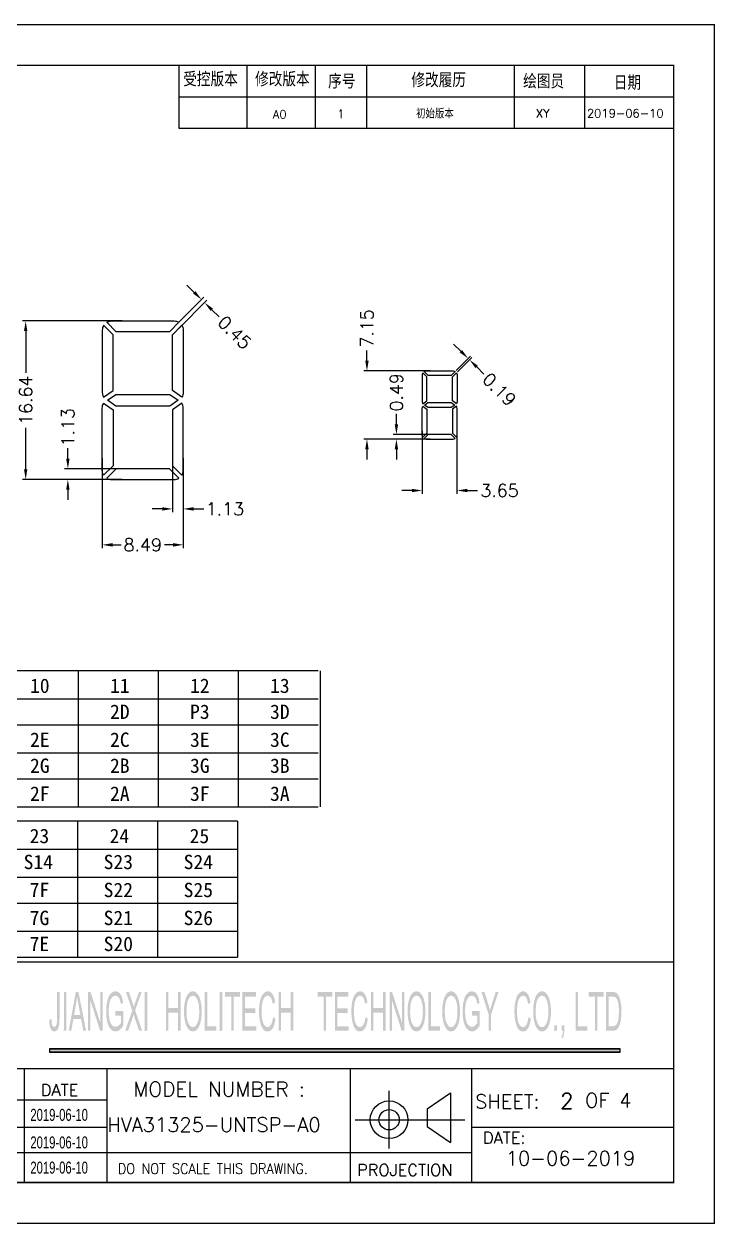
# Model space of a CAD drawing. Header units: millimetres. Extents: x 50 to 800, y 302 to 428.
# Drawn here: x 346 to 418.5, y 302.2 to 428.1 of the extents above; entities that cross this region are included whole.
import ezdxf

# ---------------------------------------------------------------- set-up
doc = ezdxf.new("R2010")
doc.units = ezdxf.units.MM
doc.header["$LTSCALE"] = 3
doc.layers.get('0').update_dxf_attribs({"linetype": 'CONTINUOUS'})
doc.layers.get('DEFPOINTS').update_dxf_attribs({"linetype": 'CONTINUOUS'})
for name, color, linetype in [('1', 4, 'CONTINUOUS'), ('DIM', 4, 'CONTINUOUS'), ('DWG', 7, 'CONTINUOUS'), ('SPEC', 7, 'CONTINUOUS'), ('title', 7, 'CONTINUOUS')]:
    doc.layers.add(name, color=color, linetype=linetype)
doc.styles.add('na', font='FZSTK.TTF', dxfattribs={"height": 0.8})
doc.styles.add('ROMANC', font='romanc')
doc.styles.add('ROMANS', font='romans.shx')
doc.styles.add('title', font='arial.ttf', dxfattribs={"width": 0.8, "height": 5})
doc.styles.add('WMF-宋体0', font='SimSun.ttf')
doc.dimstyles.new('LCDDIM', dxfattribs={"dimtxt": 0.7, "dimasz": 0.56, "dimexe": 0.175, "dimexo": 0.175, "dimgap": 0.14, "dimtad": 0, "dimzin": 0, "dimdsep": 46, "dimtxsty": 'ROMANS', "dimcen": 2.5, "dimadec": 0, "dimazin": 0, "dimtfac": 1, "dimtofl": 0, "dimtmove": 0, "dimatfit": 3, "dimfxl": 0, "dimarcsym": 0})

# ---------------------------------------------------------------- blocks, each defined once
blk = doc.blocks.new('*D30')
at = {"layer": 'DEFPOINTS', "color": 0}
for p in [(354.25, 382.87), (362.74, 382.87), (362.74, 373.43)]:
    blk.add_point(p, dxfattribs=at)
at = {"layer": 'DIM', "color": 0, "lineweight": -2}
for p, q in [((354.25, 382.54), (354.25, 373.1)), ((362.74, 382.54), (362.74, 373.1)), ((355.32, 373.43), (356.22, 373.43)), ((361.67, 373.43), (360.77, 373.43))]:
    blk.add_line(p, q, dxfattribs=at)
at = {"layer": 'DIM', "color": 0}
for points in [[(355.32, 373.61), (355.32, 373.25), (354.25, 373.43)], [(361.67, 373.61), (361.67, 373.25), (362.74, 373.43)]]:
    blk.add_solid(points, dxfattribs=at)
at = {"layer": 'DIM', "color": 0, "insert": (358.49, 373.43), "char_height": 1.34, "attachment_point": 5, "style": 'ROMANS'}
blk.add_mtext('8.49', dxfattribs=at)
blk = doc.blocks.new('*D31')
at = {"layer": 'DEFPOINTS', "color": 0}
for p in [(346.22, 396.92), (356.67, 396.92), (356.67, 380.28)]:
    blk.add_point(p, dxfattribs=at)
at = {"layer": 'DIM', "color": 0, "lineweight": -2}
for p, q in [((356.34, 396.92), (345.88, 396.92)), ((346.22, 395.85), (346.22, 391.48)), ((346.22, 381.35), (346.22, 385.72)), ((356.34, 380.28), (345.88, 380.28))]:
    blk.add_line(p, q, dxfattribs=at)
at = {"layer": 'DIM', "color": 0}
for points in [[(346.04, 395.85), (346.39, 395.85), (346.22, 396.92)], [(346.04, 381.35), (346.39, 381.35), (346.22, 380.28)]]:
    blk.add_solid(points, dxfattribs=at)
at = {"layer": 'DIM', "color": 0, "insert": (346.22, 388.6), "char_height": 1.34, "attachment_point": 5, "rotation": 90, "style": 'ROMANS'}
blk.add_mtext('16.64', dxfattribs=at)
blk = doc.blocks.new('*D32')
at = {"layer": 'DEFPOINTS', "color": 0}
for p in [(350.64, 381.41), (356.23, 381.41), (356.67, 380.28)]:
    blk.add_point(p, dxfattribs=at)
at = {"layer": 'DIM', "color": 0, "lineweight": -2}
for p, q in [((350.64, 382.48), (350.64, 383.56)), ((355.89, 381.41), (350.3, 381.41)), ((356.34, 380.28), (350.3, 380.28)), ((350.64, 379.21), (350.64, 378.14))]:
    blk.add_line(p, q, dxfattribs=at)
at = {"layer": 'DIM', "color": 0}
for points in [[(350.46, 382.48), (350.82, 382.48), (350.64, 381.41)], [(350.46, 379.21), (350.82, 379.21), (350.64, 380.28)]]:
    blk.add_solid(points, dxfattribs=at)
at = {"layer": 'DIM', "color": 0, "insert": (350.64, 385.77), "char_height": 1.34, "attachment_point": 5, "rotation": 90, "style": 'ROMANS'}
blk.add_mtext('1.13', dxfattribs=at)
blk = doc.blocks.new('*D33')
at = {"layer": 'DEFPOINTS', "color": 0}
for p in [(364.96, 398.85), (361.67, 396.17), (361.99, 395.85)]:
    blk.add_point(p, dxfattribs=at)
at = {"layer": 'DIM', "color": 0, "lineweight": -2}
for p, q in [((363.88, 399.92), (363.12, 400.68)), ((361.9, 396.41), (364.88, 399.4)), ((362.22, 396.09), (365.2, 399.09)), ((365.73, 398.09), (366.49, 397.34))]:
    blk.add_line(p, q, dxfattribs=at)
at = {"layer": 'DIM', "color": 0}
for points in [[(364.01, 400.05), (363.76, 399.8), (364.64, 399.17)], [(365.85, 398.22), (365.6, 397.97), (364.96, 398.85)]]:
    blk.add_solid(points, dxfattribs=at)
at = {"layer": 'DIM', "color": 0, "insert": (368.12, 395.71), "char_height": 1.34, "attachment_point": 5, "rotation": 315.1752, "style": 'ROMANS'}
blk.add_mtext('0.45', dxfattribs=at)
blk = doc.blocks.new('*D34')
at = {"layer": 'DEFPOINTS', "color": 0}
for p in [(361.61, 382.51), (362.74, 382.51), (362.74, 377.2)]:
    blk.add_point(p, dxfattribs=at)
at = {"layer": 'DIM', "color": 0, "lineweight": -2}
for p, q in [((361.61, 382.17), (361.61, 376.86)), ((362.74, 382.17), (362.74, 376.86)), ((360.53, 377.2), (359.46, 377.2)), ((363.81, 377.2), (364.88, 377.2))]:
    blk.add_line(p, q, dxfattribs=at)
at = {"layer": 'DIM', "color": 0}
for points in [[(360.53, 377.38), (360.53, 377.02), (361.61, 377.2)], [(363.81, 377.38), (363.81, 377.02), (362.74, 377.2)]]:
    blk.add_solid(points, dxfattribs=at)
at = {"layer": 'DIM', "color": 0, "insert": (367.1, 377.2), "char_height": 1.34, "attachment_point": 5, "style": 'ROMANS'}
blk.add_mtext('1.13', dxfattribs=at)
blk = doc.blocks.new('*D35')
at = {"layer": 'DEFPOINTS', "color": 0}
for p in [(387.79, 385.7), (391.43, 385.7), (391.43, 379.13)]:
    blk.add_point(p, dxfattribs=at)
at = {"layer": 'DIM', "color": 0, "lineweight": -2}
for p, q in [((387.79, 385.37), (387.79, 378.8)), ((391.43, 385.37), (391.43, 378.8)), ((386.71, 379.13), (385.64, 379.13)), ((392.51, 379.13), (393.58, 379.13))]:
    blk.add_line(p, q, dxfattribs=at)
at = {"layer": 'DIM', "color": 0}
for points in [[(386.71, 379.31), (386.71, 378.95), (387.79, 379.13)], [(392.51, 379.31), (392.51, 378.95), (391.43, 379.13)]]:
    blk.add_solid(points, dxfattribs=at)
at = {"layer": 'DIM', "color": 0, "insert": (395.89, 379.13), "char_height": 1.34, "attachment_point": 5, "style": 'ROMANS'}
blk.add_mtext('3.65', dxfattribs=at)
blk = doc.blocks.new('*D36')
at = {"layer": 'DEFPOINTS', "color": 0}
for p in [(381.99, 391.68), (388.94, 391.68), (388.94, 384.53)]:
    blk.add_point(p, dxfattribs=at)
at = {"layer": 'DIM', "color": 0, "lineweight": -2}
for p, q in [((381.99, 392.75), (381.99, 393.82)), ((388.61, 391.68), (381.65, 391.68)), ((388.61, 384.53), (381.65, 384.53)), ((381.99, 383.45), (381.99, 382.38))]:
    blk.add_line(p, q, dxfattribs=at)
at = {"layer": 'DIM', "color": 0}
for points in [[(381.81, 392.75), (382.17, 392.75), (381.99, 391.68)], [(381.81, 383.45), (382.17, 383.45), (381.99, 384.53)]]:
    blk.add_solid(points, dxfattribs=at)
at = {"layer": 'DIM', "color": 0, "insert": (381.99, 396.13), "char_height": 1.34, "attachment_point": 5, "rotation": 90, "style": 'ROMANS'}
blk.add_mtext('7.15', dxfattribs=at)
blk = doc.blocks.new('*D37')
at = {"layer": 'DEFPOINTS', "color": 0}
for p in [(385.08, 385.01), (388.94, 385.01), (388.94, 384.53)]:
    blk.add_point(p, dxfattribs=at)
at = {"layer": 'DIM', "color": 0, "lineweight": -2}
for p, q in [((385.08, 386.08), (385.08, 387.16)), ((388.61, 385.01), (384.74, 385.01)), ((388.61, 384.53), (384.74, 384.53)), ((385.08, 383.45), (385.08, 382.38))]:
    blk.add_line(p, q, dxfattribs=at)
at = {"layer": 'DIM', "color": 0}
for points in [[(384.9, 386.08), (385.26, 386.08), (385.08, 385.01)], [(384.9, 383.45), (385.26, 383.45), (385.08, 384.53)]]:
    blk.add_solid(points, dxfattribs=at)
at = {"layer": 'DIM', "color": 0, "insert": (385.08, 389.43), "char_height": 1.34, "attachment_point": 5, "rotation": 90, "style": 'ROMANS'}
blk.add_mtext('0.49', dxfattribs=at)
blk = doc.blocks.new('*D38')
at = {"layer": 'DEFPOINTS', "color": 0}
for p in [(392.74, 392.85), (391.1, 391.48), (391.24, 391.34)]:
    blk.add_point(p, dxfattribs=at)
at = {"layer": 'DIM', "color": 0, "lineweight": -2}
for p, q in [((391.84, 393.74), (391.08, 394.5)), ((391.33, 391.72), (392.83, 393.23)), ((391.47, 391.58), (392.97, 393.09)), ((393.5, 392.1), (394.26, 391.34))]:
    blk.add_line(p, q, dxfattribs=at)
at = {"layer": 'DIM', "color": 0}
for points in [[(391.96, 393.87), (391.71, 393.62), (392.6, 392.99)], [(393.62, 392.22), (393.37, 391.97), (392.74, 392.85)]]:
    blk.add_solid(points, dxfattribs=at)
at = {"layer": 'DIM', "color": 0, "insert": (395.87, 389.73), "char_height": 1.34, "attachment_point": 5, "rotation": 315.1752, "style": 'ROMANS'}
blk.add_mtext('0.19', dxfattribs=at)
blk = doc.blocks.new('SPEC')
at = {"layer": 'SPEC', "style": 'ROMANS'}
for tag, p, height in [('SHEET', (47.17, 6.54), 1.24), ('DATE', (0.53, 5.35), 0.995), ('MODEL', (8.48, 4.42), 1.24), ('DATE', (41.97, 1.48), 1.24)]:
    blk.add_attdef(tag, p, '', height=height, dxfattribs=at)
blk = doc.blocks.new('SIGN-C')
h = blk.add_hatch(color=3)
h.paths.add_polyline_path([(280.43, 34.8), (280.45, 34.85), (280.53, 35.12), (280.6, 35.44), (280.65, 35.79), (280.66, 35.8), (280.69, 36.11), (280.72, 36.44), (280.73, 36.79), (280.74, 37.16), (280.74, 37.46), (280.72, 37.82), (280.7, 38.16), (280.66, 38.48), (280.61, 38.78), (280.6, 38.84), (280.53, 39.16), (280.44, 39.45), (280.34, 39.71), (280.23, 39.94), (280.19, 40), (280.06, 40.18), (279.91, 40.33), (279.75, 40.43), (279.69, 40.45), (279.54, 40.49), (279.37, 40.52), (279.17, 40.52), (278.05, 40.52), (278.05, 33.73), (279.22, 33.73), (279.26, 33.73), (279.44, 33.74), (279.6, 33.78), (279.75, 33.84), (279.85, 33.9), (280, 34.03), (280.14, 34.19), (280.2, 34.29), (280.32, 34.52)])
h.paths.add_polyline_path([(279.26, 39.72), (279.45, 39.7), (279.6, 39.65), (279.72, 39.58), (279.78, 39.53), (279.91, 39.35), (280.03, 39.12), (280.13, 38.82), (280.19, 38.57), (280.24, 38.28), (280.27, 37.95), (280.29, 37.59), (280.3, 37.18), (280.29, 36.85), (280.28, 36.49), (280.25, 36.16), (280.21, 35.87), (280.15, 35.54), (280.07, 35.25), (279.97, 35.01), (279.96, 34.99), (279.84, 34.8), (279.68, 34.65), (279.67, 34.64), (279.53, 34.58), (279.37, 34.54), (279.17, 34.53), (278.48, 34.53), (278.48, 39.72), (279.16, 39.72)], flags=16)
h.paths.add_polyline_path([(275.03, 40.52), (275.03, 39.72), (276.1, 39.72), (276.1, 33.73), (276.53, 33.73), (276.53, 39.72), (277.61, 39.72), (277.61, 40.52)])
h.paths.add_polyline_path([(272.73, 40.52), (272.73, 33.73), (274.76, 33.73), (274.76, 34.53), (273.16, 34.53), (273.16, 40.52)])
h.paths.add_polyline_path([(270.27, 34.68), (270.27, 33.73), (270.5, 33.73), (270.48, 33.36), (270.43, 33.08), (270.38, 32.93), (270.25, 32.74), (270.36, 32.38), (270.41, 32.43), (270.54, 32.63), (270.64, 32.88), (270.67, 33.03), (270.71, 33.35), (270.73, 33.73), (270.73, 34.68)])
h.paths.add_polyline_path([(269.02, 34.68), (269.47, 34.68), (269.47, 33.73), (269.02, 33.73)])
h.paths.add_polyline_path([(265.72, 39.69), (265.67, 39.57), (265.58, 39.32), (265.51, 39.06), (265.44, 38.77), (265.38, 38.46), (265.34, 38.14), (265.31, 37.79), (265.29, 37.42), (265.29, 37.04), (265.29, 36.99), (265.3, 36.65), (265.32, 36.31), (265.36, 35.98), (265.41, 35.66), (265.47, 35.34), (265.48, 35.31), (265.56, 35.01), (265.66, 34.74), (265.77, 34.49), (265.89, 34.27), (266.02, 34.07), (266.06, 34.03), (266.21, 33.87), (266.35, 33.76), (266.51, 33.68), (266.68, 33.63), (266.84, 33.61), (266.85, 33.61), (267.02, 33.63), (267.18, 33.68), (267.34, 33.76), (267.49, 33.88), (267.63, 34.03), (267.65, 34.05), (267.79, 34.23), (267.91, 34.44), (268.02, 34.69), (268.12, 34.96), (268.2, 35.27), (268.24, 35.44), (268.3, 35.75), (268.34, 36.07), (268.38, 36.41), (268.39, 36.76), (268.4, 37.12), (268.4, 37.3), (268.39, 37.66), (268.36, 38), (268.32, 38.33), (268.27, 38.64), (268.21, 38.94), (268.21, 38.96), (268.12, 39.27), (268.03, 39.54), (267.92, 39.78), (267.8, 40), (267.66, 40.19), (267.63, 40.23), (267.48, 40.38), (267.34, 40.5), (267.18, 40.58), (267.01, 40.63), (266.84, 40.64), (266.71, 40.64), (266.55, 40.59), (266.39, 40.52), (266.24, 40.42), (266.1, 40.29), (265.96, 40.12), (265.84, 39.92)])
h.paths.add_polyline_path([(266.75, 34.39), (266.59, 34.43), (266.44, 34.53), (266.3, 34.67), (266.17, 34.86), (266.05, 35.09), (266.03, 35.14), (265.94, 35.38), (265.86, 35.66), (265.81, 35.96), (265.77, 36.29), (265.74, 36.64), (265.73, 37.02), (265.73, 37.03), (265.74, 37.46), (265.76, 37.84), (265.8, 38.18), (265.84, 38.49), (265.9, 38.77), (265.98, 39.01), (266.06, 39.22), (266.11, 39.31), (266.24, 39.51), (266.38, 39.67), (266.53, 39.78), (266.68, 39.85), (266.85, 39.87), (266.98, 39.86), (267.13, 39.8), (267.29, 39.69), (267.43, 39.53), (267.53, 39.38), (267.64, 39.15), (267.74, 38.88), (267.82, 38.57), (267.85, 38.47), (267.89, 38.17), (267.93, 37.84), (267.95, 37.49), (267.95, 37.12), (267.95, 36.94), (267.94, 36.56), (267.91, 36.21), (267.87, 35.89), (267.81, 35.59), (267.73, 35.33), (267.64, 35.09), (267.57, 34.95), (267.45, 34.74), (267.32, 34.58), (267.17, 34.47), (267.01, 34.4), (266.84, 34.38)], flags=16)
h.paths.add_polyline_path([(264.44, 35.95), (264.38, 35.6), (264.31, 35.3), (264.22, 35.03), (264.12, 34.81), (264.11, 34.8), (263.98, 34.62), (263.83, 34.49), (263.68, 34.4), (263.5, 34.38), (263.41, 34.39), (263.25, 34.44), (263.1, 34.55), (262.95, 34.7), (262.86, 34.84), (262.74, 35.07), (262.65, 35.34), (262.58, 35.67), (262.55, 35.81), (262.51, 36.12), (262.48, 36.45), (262.46, 36.8), (262.45, 37.18), (262.46, 37.48), (262.48, 37.82), (262.51, 38.16), (262.56, 38.49), (262.6, 38.73), (262.68, 39.02), (262.79, 39.28), (262.91, 39.49), (262.92, 39.51), (263.06, 39.67), (263.2, 39.78), (263.36, 39.85), (263.54, 39.87), (263.64, 39.86), (263.8, 39.81), (263.95, 39.7), (264.08, 39.53), (264.17, 39.37), (264.26, 39.12), (264.34, 38.81), (264.41, 38.45), (264.83, 38.66), (264.82, 38.75), (264.76, 39.09), (264.68, 39.39), (264.59, 39.66), (264.49, 39.91), (264.37, 40.12), (264.32, 40.19), (264.19, 40.35), (264.05, 40.48), (263.89, 40.57), (263.72, 40.62), (263.55, 40.64), (263.54, 40.64), (263.38, 40.62), (263.21, 40.57), (263.06, 40.49), (262.9, 40.38), (262.76, 40.23), (262.62, 40.06), (262.5, 39.84), (262.39, 39.6), (262.29, 39.33), (262.21, 39.03), (262.17, 38.85), (262.11, 38.55), (262.07, 38.24), (262.04, 37.9), (262.02, 37.55), (262.01, 37.18), (262.01, 37.01), (262.02, 36.67), (262.05, 36.32), (262.08, 35.99), (262.13, 35.67), (262.19, 35.36), (262.26, 35.04), (262.34, 34.74), (262.45, 34.48), (262.56, 34.26), (262.69, 34.06), (262.75, 33.98), (262.88, 33.85), (263.02, 33.74), (263.18, 33.67), (263.36, 33.62), (263.54, 33.61), (263.66, 33.62), (263.83, 33.66), (263.99, 33.74), (264.13, 33.86), (264.28, 34.01), (264.4, 34.2), (264.5, 34.39), (264.61, 34.62), (264.7, 34.9), (264.77, 35.19), (264.84, 35.52), (264.89, 35.88), (264.46, 36.11)])
h.paths.add_polyline_path([(256.24, 40.52), (257.49, 36.61), (257.49, 33.73), (257.93, 33.73), (257.93, 36.61), (259.22, 40.52), (258.72, 40.52), (258.09, 38.53), (258.08, 38.49), (257.99, 38.18), (257.89, 37.88), (257.81, 37.59), (257.74, 37.32), (257.66, 37.59), (257.58, 37.88), (257.49, 38.18), (257.41, 38.47), (256.76, 40.52)])
h.paths.add_polyline_path([(254.56, 37.19), (254.56, 36.39), (255.52, 36.39), (255.52, 35.13), (255.43, 34.98), (255.29, 34.81), (255.12, 34.65), (255.05, 34.6), (254.89, 34.5), (254.73, 34.44), (254.57, 34.42), (254.43, 34.44), (254.27, 34.49), (254.12, 34.58), (253.96, 34.72), (253.84, 34.87), (253.72, 35.08), (253.61, 35.33), (253.53, 35.63), (253.49, 35.79), (253.44, 36.09), (253.41, 36.41), (253.38, 36.77), (253.38, 37.15), (253.38, 37.18), (253.38, 37.53), (253.41, 37.87), (253.45, 38.2), (253.5, 38.52), (253.52, 38.62), (253.6, 38.92), (253.71, 39.19), (253.77, 39.32), (253.9, 39.52), (254.05, 39.69), (254.08, 39.7), (254.23, 39.8), (254.39, 39.85), (254.56, 39.87), (254.7, 39.86), (254.86, 39.8), (255.01, 39.69), (255.08, 39.63), (255.21, 39.45), (255.32, 39.22), (255.37, 39.06), (255.44, 38.76), (255.5, 38.4), (255.89, 38.62), (255.86, 38.84), (255.8, 39.18), (255.73, 39.48), (255.65, 39.74), (255.61, 39.83), (255.49, 40.06), (255.36, 40.24), (255.2, 40.4), (255.06, 40.51), (254.9, 40.58), (254.73, 40.63), (254.56, 40.64), (254.48, 40.64), (254.31, 40.61), (254.15, 40.56), (253.99, 40.47), (253.84, 40.36), (253.7, 40.22), (253.67, 40.18), (253.54, 40), (253.42, 39.79), (253.31, 39.54), (253.21, 39.26), (253.13, 38.95), (253.09, 38.76), (253.03, 38.44), (252.99, 38.12), (252.96, 37.78), (252.94, 37.44), (252.93, 37.09), (252.93, 36.91), (252.95, 36.56), (252.97, 36.22), (253.01, 35.9), (253.07, 35.58), (253.13, 35.28), (253.15, 35.21), (253.24, 34.92), (253.34, 34.66), (253.45, 34.42), (253.58, 34.22), (253.73, 34.04), (253.8, 33.96), (253.95, 33.84), (254.1, 33.74), (254.26, 33.67), (254.42, 33.62), (254.6, 33.61), (254.65, 33.61), (254.81, 33.63), (254.97, 33.69), (255.13, 33.77), (255.29, 33.88), (255.38, 33.96), (255.52, 34.1), (255.66, 34.26), (255.81, 34.45), (255.94, 34.67), (255.94, 37.19)])
h.paths.add_polyline_path([(249.81, 39.69), (249.76, 39.57), (249.67, 39.32), (249.59, 39.06), (249.52, 38.77), (249.47, 38.46), (249.43, 38.14), (249.4, 37.79), (249.38, 37.42), (249.38, 37.04), (249.38, 36.99), (249.38, 36.65), (249.41, 36.31), (249.44, 35.98), (249.5, 35.66), (249.56, 35.34), (249.57, 35.31), (249.65, 35.01), (249.74, 34.74), (249.85, 34.49), (249.97, 34.27), (250.11, 34.07), (250.15, 34.03), (250.29, 33.87), (250.44, 33.76), (250.59, 33.68), (250.76, 33.63), (250.93, 33.61), (250.94, 33.61), (251.1, 33.63), (251.26, 33.68), (251.42, 33.76), (251.57, 33.88), (251.72, 34.03), (251.74, 34.05), (251.87, 34.23), (251.99, 34.44), (252.1, 34.69), (252.2, 34.96), (252.29, 35.27), (252.33, 35.44), (252.38, 35.75), (252.43, 36.07), (252.46, 36.41), (252.48, 36.76), (252.49, 37.12), (252.49, 37.3), (252.47, 37.66), (252.45, 38), (252.41, 38.33), (252.36, 38.64), (252.3, 38.94), (252.29, 38.96), (252.21, 39.27), (252.11, 39.54), (252.01, 39.78), (251.88, 40), (251.74, 40.19), (251.72, 40.23), (251.57, 40.38), (251.42, 40.5), (251.27, 40.58), (251.1, 40.63), (250.93, 40.64), (250.8, 40.64), (250.63, 40.59), (250.47, 40.52), (250.33, 40.42), (250.18, 40.29), (250.05, 40.12), (249.93, 39.92)])
h.paths.add_polyline_path([(250.84, 34.39), (250.68, 34.43), (250.52, 34.53), (250.39, 34.67), (250.26, 34.86), (250.14, 35.09), (250.11, 35.14), (250.02, 35.38), (249.95, 35.66), (249.89, 35.96), (249.85, 36.29), (249.83, 36.64), (249.82, 37.02), (249.82, 37.03), (249.82, 37.46), (249.85, 37.84), (249.88, 38.18), (249.93, 38.49), (249.99, 38.77), (250.06, 39.01), (250.15, 39.22), (250.2, 39.31), (250.33, 39.51), (250.46, 39.67), (250.61, 39.78), (250.77, 39.85), (250.93, 39.87), (251.06, 39.86), (251.22, 39.8), (251.37, 39.69), (251.52, 39.53), (251.62, 39.38), (251.73, 39.15), (251.83, 38.88), (251.91, 38.57), (251.93, 38.47), (251.98, 38.17), (252.02, 37.84), (252.04, 37.49), (252.04, 37.12), (252.04, 36.94), (252.03, 36.56), (252, 36.21), (251.95, 35.89), (251.89, 35.59), (251.82, 35.33), (251.73, 35.09), (251.66, 34.95), (251.54, 34.74), (251.4, 34.58), (251.25, 34.47), (251.1, 34.4), (250.93, 34.38)], flags=16)
h.paths.add_polyline_path([(246.96, 40.52), (246.96, 33.73), (248.99, 33.73), (248.99, 34.53), (247.39, 34.53), (247.39, 40.52)])
h.paths.add_polyline_path([(243.74, 39.69), (243.69, 39.57), (243.6, 39.32), (243.52, 39.06), (243.46, 38.77), (243.4, 38.46), (243.36, 38.14), (243.33, 37.79), (243.32, 37.42), (243.31, 37.04), (243.31, 36.99), (243.32, 36.65), (243.34, 36.31), (243.38, 35.98), (243.43, 35.66), (243.5, 35.34), (243.5, 35.31), (243.58, 35.01), (243.68, 34.74), (243.79, 34.49), (243.91, 34.27), (244.04, 34.07), (244.08, 34.03), (244.22, 33.87), (244.38, 33.76), (244.53, 33.68), (244.69, 33.63), (244.86, 33.61), (244.87, 33.61), (245.04, 33.63), (245.2, 33.68), (245.36, 33.76), (245.51, 33.88), (245.66, 34.03), (245.67, 34.05), (245.8, 34.23), (245.93, 34.44), (246.04, 34.69), (246.14, 34.96), (246.22, 35.27), (246.26, 35.44), (246.32, 35.75), (246.36, 36.07), (246.4, 36.41), (246.42, 36.76), (246.42, 37.12), (246.42, 37.3), (246.41, 37.66), (246.38, 38), (246.35, 38.33), (246.3, 38.64), (246.23, 38.94), (246.23, 38.96), (246.14, 39.27), (246.05, 39.54), (245.94, 39.78), (245.82, 40), (245.68, 40.19), (245.65, 40.23), (245.51, 40.38), (245.36, 40.5), (245.2, 40.58), (245.04, 40.63), (244.87, 40.64), (244.73, 40.64), (244.57, 40.59), (244.41, 40.52), (244.26, 40.42), (244.12, 40.29), (243.98, 40.12), (243.86, 39.92)])
h.paths.add_polyline_path([(244.77, 34.39), (244.61, 34.43), (244.46, 34.53), (244.32, 34.67), (244.19, 34.86), (244.07, 35.09), (244.05, 35.14), (243.96, 35.38), (243.89, 35.66), (243.83, 35.96), (243.79, 36.29), (243.76, 36.64), (243.75, 37.02), (243.75, 37.03), (243.76, 37.46), (243.78, 37.84), (243.81, 38.18), (243.86, 38.49), (243.92, 38.77), (244, 39.01), (244.08, 39.22), (244.13, 39.31), (244.26, 39.51), (244.4, 39.67), (244.55, 39.78), (244.71, 39.85), (244.87, 39.87), (245, 39.86), (245.16, 39.8), (245.31, 39.69), (245.45, 39.53), (245.55, 39.38), (245.67, 39.15), (245.76, 38.88), (245.84, 38.57), (245.86, 38.47), (245.91, 38.17), (245.95, 37.84), (245.97, 37.49), (245.98, 37.12), (245.97, 36.94), (245.96, 36.56), (245.93, 36.21), (245.89, 35.89), (245.83, 35.59), (245.76, 35.33), (245.66, 35.09), (245.6, 34.95), (245.47, 34.74), (245.33, 34.58), (245.19, 34.47), (245.03, 34.4), (244.86, 34.38)], flags=16)
h.paths.add_polyline_path([(242.31, 40.52), (242.31, 35.19), (240.59, 40.52), (240.15, 40.52), (240.15, 33.73), (240.57, 33.73), (240.57, 39.07), (242.27, 33.73), (242.72, 33.73), (242.72, 40.52)])
h.paths.add_polyline_path([(239.01, 40.52), (239.01, 37.73), (237.32, 37.73), (237.32, 40.52), (236.89, 40.52), (236.89, 33.73), (237.32, 33.73), (237.32, 36.93), (239.01, 36.93), (239.01, 33.73), (239.44, 33.73), (239.44, 40.52)])
h.paths.add_polyline_path([(235.89, 35.95), (235.84, 35.6), (235.77, 35.3), (235.68, 35.03), (235.57, 34.81), (235.56, 34.8), (235.43, 34.62), (235.29, 34.49), (235.13, 34.4), (234.96, 34.38), (234.87, 34.39), (234.71, 34.44), (234.55, 34.55), (234.41, 34.7), (234.31, 34.84), (234.2, 35.07), (234.11, 35.34), (234.03, 35.67), (234.01, 35.81), (233.97, 36.12), (233.93, 36.45), (233.92, 36.8), (233.91, 37.18), (233.92, 37.48), (233.93, 37.82), (233.97, 38.16), (234.01, 38.49), (234.06, 38.73), (234.14, 39.02), (234.24, 39.28), (234.37, 39.49), (234.38, 39.51), (234.51, 39.67), (234.66, 39.78), (234.82, 39.85), (235, 39.87), (235.09, 39.86), (235.26, 39.81), (235.41, 39.7), (235.54, 39.53), (235.62, 39.37), (235.72, 39.12), (235.8, 38.81), (235.86, 38.45), (236.29, 38.66), (236.27, 38.75), (236.21, 39.09), (236.14, 39.39), (236.05, 39.66), (235.94, 39.91), (235.83, 40.12), (235.78, 40.19), (235.64, 40.35), (235.5, 40.48), (235.34, 40.57), (235.18, 40.62), (235, 40.64), (235, 40.64), (234.83, 40.62), (234.67, 40.57), (234.51, 40.49), (234.36, 40.38), (234.21, 40.23), (234.08, 40.06), (233.96, 39.84), (233.84, 39.6), (233.75, 39.33), (233.66, 39.03), (233.62, 38.85), (233.57, 38.55), (233.52, 38.24), (233.49, 37.9), (233.47, 37.55), (233.47, 37.18), (233.47, 37.01), (233.48, 36.67), (233.5, 36.32), (233.54, 35.99), (233.58, 35.67), (233.64, 35.36), (233.71, 35.04), (233.8, 34.74), (233.9, 34.48), (234.02, 34.26), (234.14, 34.06), (234.2, 33.98), (234.33, 33.85), (234.48, 33.74), (234.64, 33.67), (234.81, 33.62), (235, 33.61), (235.12, 33.62), (235.28, 33.66), (235.44, 33.74), (235.59, 33.86), (235.73, 34.01), (235.86, 34.2), (235.96, 34.39), (236.06, 34.62), (236.15, 34.9), (236.23, 35.19), (236.29, 35.52), (236.35, 35.88), (235.91, 36.11)])
h.paths.add_polyline_path([(230.57, 40.52), (230.57, 33.73), (233, 33.73), (233, 34.53), (231, 34.53), (231, 36.84), (232.8, 36.84), (232.8, 37.64), (231, 37.64), (231, 39.72), (232.92, 39.72), (232.92, 40.52)])
h.paths.add_polyline_path([(227.54, 40.52), (227.54, 39.72), (228.61, 39.72), (228.61, 33.73), (229.04, 33.73), (229.04, 39.72), (230.12, 39.72), (230.12, 40.52)])
h.paths.add_polyline_path([(222.85, 40.52), (222.85, 37.73), (221.15, 37.73), (221.15, 40.52), (220.72, 40.52), (220.72, 33.73), (221.15, 33.73), (221.15, 36.93), (222.85, 36.93), (222.85, 33.73), (223.28, 33.73), (223.28, 40.52)])
h.paths.add_polyline_path([(219.73, 35.95), (219.67, 35.6), (219.6, 35.3), (219.51, 35.03), (219.41, 34.81), (219.4, 34.8), (219.27, 34.62), (219.12, 34.49), (218.97, 34.4), (218.79, 34.38), (218.7, 34.39), (218.54, 34.44), (218.39, 34.55), (218.24, 34.7), (218.15, 34.84), (218.03, 35.07), (217.94, 35.34), (217.87, 35.67), (217.84, 35.81), (217.8, 36.12), (217.77, 36.45), (217.75, 36.8), (217.74, 37.18), (217.75, 37.48), (217.77, 37.82), (217.8, 38.16), (217.85, 38.49), (217.89, 38.73), (217.97, 39.02), (218.08, 39.28), (218.2, 39.49), (218.21, 39.51), (218.35, 39.67), (218.49, 39.78), (218.65, 39.85), (218.83, 39.87), (218.93, 39.86), (219.09, 39.81), (219.24, 39.7), (219.37, 39.53), (219.46, 39.37), (219.55, 39.12), (219.63, 38.81), (219.7, 38.45), (220.12, 38.66), (220.11, 38.75), (220.05, 39.09), (219.98, 39.39), (219.88, 39.66), (219.78, 39.91), (219.66, 40.12), (219.61, 40.19), (219.48, 40.35), (219.34, 40.48), (219.18, 40.57), (219.01, 40.62), (218.84, 40.64), (218.83, 40.64), (218.67, 40.62), (218.5, 40.57), (218.35, 40.49), (218.2, 40.38), (218.05, 40.23), (217.91, 40.06), (217.79, 39.84), (217.68, 39.6), (217.58, 39.33), (217.5, 39.03), (217.46, 38.85), (217.4, 38.55), (217.36, 38.24), (217.33, 37.9), (217.31, 37.55), (217.3, 37.18), (217.3, 37.01), (217.31, 36.67), (217.34, 36.32), (217.37, 35.99), (217.42, 35.67), (217.48, 35.36), (217.55, 35.04), (217.63, 34.74), (217.74, 34.48), (217.85, 34.26), (217.98, 34.06), (218.04, 33.98), (218.17, 33.85), (218.31, 33.74), (218.47, 33.67), (218.65, 33.62), (218.83, 33.61), (218.95, 33.62), (219.12, 33.66), (219.28, 33.74), (219.43, 33.86), (219.56, 34.01), (219.69, 34.2), (219.79, 34.39), (219.9, 34.62), (219.99, 34.9), (220.06, 35.19), (220.13, 35.52), (220.18, 35.88), (219.75, 36.11)])
h.paths.add_polyline_path([(214.4, 40.52), (214.4, 33.73), (216.83, 33.73), (216.83, 34.53), (214.84, 34.53), (214.84, 36.84), (216.63, 36.84), (216.63, 37.64), (214.84, 37.64), (214.84, 39.72), (216.75, 39.72), (216.75, 40.52)])
h.paths.add_polyline_path([(211.37, 40.52), (211.37, 39.72), (212.45, 39.72), (212.45, 33.73), (212.88, 33.73), (212.88, 39.72), (213.95, 39.72), (213.95, 40.52)])
h.paths.add_polyline_path([(210.43, 40.52), (210.86, 40.52), (210.86, 33.73), (210.43, 33.73)])
h.paths.add_polyline_path([(207.81, 40.52), (207.81, 33.73), (209.84, 33.73), (209.84, 34.53), (208.24, 34.53), (208.24, 40.52)])
h.paths.add_polyline_path([(204.59, 39.69), (204.54, 39.57), (204.45, 39.32), (204.38, 39.06), (204.31, 38.77), (204.26, 38.46), (204.21, 38.14), (204.18, 37.79), (204.16, 37.42), (204.16, 37.04), (204.16, 36.99), (204.17, 36.65), (204.19, 36.31), (204.23, 35.98), (204.28, 35.66), (204.34, 35.34), (204.35, 35.31), (204.43, 35.01), (204.53, 34.74), (204.64, 34.49), (204.76, 34.27), (204.89, 34.07), (204.93, 34.03), (205.08, 33.87), (205.22, 33.76), (205.38, 33.68), (205.55, 33.63), (205.72, 33.61), (205.72, 33.61), (205.89, 33.63), (206.05, 33.68), (206.21, 33.76), (206.36, 33.88), (206.5, 34.03), (206.52, 34.05), (206.66, 34.23), (206.78, 34.44), (206.89, 34.69), (206.99, 34.96), (207.07, 35.27), (207.11, 35.44), (207.17, 35.75), (207.21, 36.07), (207.25, 36.41), (207.26, 36.76), (207.27, 37.12), (207.27, 37.3), (207.26, 37.66), (207.23, 38), (207.19, 38.33), (207.14, 38.64), (207.08, 38.94), (207.08, 38.96), (206.99, 39.27), (206.9, 39.54), (206.79, 39.78), (206.67, 40), (206.53, 40.19), (206.5, 40.23), (206.35, 40.38), (206.21, 40.5), (206.05, 40.58), (205.88, 40.63), (205.72, 40.64), (205.58, 40.64), (205.41, 40.59), (205.26, 40.52), (205.11, 40.42), (204.97, 40.29), (204.83, 40.12), (204.71, 39.92)])
h.paths.add_polyline_path([(205.62, 34.39), (205.46, 34.43), (205.31, 34.53), (205.17, 34.67), (205.04, 34.86), (204.92, 35.09), (204.9, 35.14), (204.81, 35.38), (204.73, 35.66), (204.68, 35.96), (204.63, 36.29), (204.61, 36.64), (204.6, 37.02), (204.6, 37.03), (204.61, 37.46), (204.63, 37.84), (204.67, 38.18), (204.71, 38.49), (204.77, 38.77), (204.85, 39.01), (204.93, 39.22), (204.98, 39.31), (205.11, 39.51), (205.25, 39.67), (205.4, 39.78), (205.55, 39.85), (205.72, 39.87), (205.85, 39.86), (206, 39.8), (206.16, 39.69), (206.3, 39.53), (206.4, 39.38), (206.51, 39.15), (206.61, 38.88), (206.69, 38.57), (206.71, 38.47), (206.76, 38.17), (206.8, 37.84), (206.82, 37.49), (206.83, 37.12), (206.83, 36.94), (206.81, 36.56), (206.78, 36.21), (206.74, 35.89), (206.68, 35.59), (206.6, 35.33), (206.51, 35.09), (206.44, 34.95), (206.32, 34.74), (206.19, 34.58), (206.04, 34.47), (205.88, 34.4), (205.71, 34.38)], flags=16)
h.paths.add_polyline_path([(203.14, 40.52), (203.14, 37.73), (201.45, 37.73), (201.45, 40.52), (201.02, 40.52), (201.02, 33.73), (201.45, 33.73), (201.45, 36.93), (203.14, 36.93), (203.14, 33.73), (203.57, 33.73), (203.57, 40.52)])
h.paths.add_polyline_path([(197.29, 40.52), (197.72, 40.52), (197.72, 33.73), (197.29, 33.73)])
h.paths.add_polyline_path([(193.86, 33.73), (194.37, 33.73), (195.19, 36.09), (195.24, 36.26), (195.34, 36.61), (195.4, 36.43), (195.48, 36.15), (196.31, 33.73), (196.84, 33.73), (195.61, 37.32), (196.75, 40.52), (196.28, 40.52), (195.63, 38.72), (195.55, 38.51), (195.45, 38.22), (195.37, 37.95), (195.31, 38.15), (195.22, 38.43), (195.11, 38.78), (194.52, 40.52), (194, 40.52), (195.11, 37.27)])
h.paths.add_polyline_path([(192.17, 37.19), (192.17, 36.39), (193.13, 36.39), (193.13, 35.13), (193.04, 34.98), (192.9, 34.81), (192.72, 34.65), (192.66, 34.6), (192.5, 34.5), (192.34, 34.44), (192.18, 34.42), (192.04, 34.44), (191.88, 34.49), (191.72, 34.58), (191.57, 34.72), (191.45, 34.87), (191.32, 35.08), (191.22, 35.33), (191.13, 35.63), (191.1, 35.79), (191.05, 36.09), (191.01, 36.41), (190.99, 36.77), (190.98, 37.15), (190.98, 37.18), (190.99, 37.53), (191.02, 37.87), (191.06, 38.2), (191.11, 38.52), (191.13, 38.62), (191.21, 38.92), (191.31, 39.19), (191.38, 39.32), (191.51, 39.52), (191.66, 39.69), (191.68, 39.7), (191.83, 39.8), (191.99, 39.85), (192.17, 39.87), (192.31, 39.86), (192.47, 39.8), (192.62, 39.69), (192.68, 39.63), (192.82, 39.45), (192.93, 39.22), (192.98, 39.06), (193.05, 38.76), (193.11, 38.4), (193.5, 38.62), (193.47, 38.84), (193.41, 39.18), (193.34, 39.48), (193.25, 39.74), (193.22, 39.83), (193.1, 40.06), (192.96, 40.24), (192.81, 40.4), (192.66, 40.51), (192.51, 40.58), (192.34, 40.63), (192.17, 40.64), (192.09, 40.64), (191.92, 40.61), (191.76, 40.56), (191.6, 40.47), (191.45, 40.36), (191.31, 40.22), (191.28, 40.18), (191.14, 40), (191.02, 39.79), (190.92, 39.54), (190.82, 39.26), (190.74, 38.95), (190.7, 38.76), (190.64, 38.44), (190.6, 38.12), (190.56, 37.78), (190.55, 37.44), (190.54, 37.09), (190.54, 36.91), (190.55, 36.56), (190.58, 36.22), (190.62, 35.9), (190.67, 35.58), (190.74, 35.28), (190.76, 35.21), (190.84, 34.92), (190.95, 34.66), (191.06, 34.42), (191.19, 34.22), (191.33, 34.04), (191.41, 33.96), (191.55, 33.84), (191.71, 33.74), (191.87, 33.67), (192.03, 33.62), (192.2, 33.61), (192.25, 33.61), (192.42, 33.63), (192.58, 33.69), (192.74, 33.77), (192.89, 33.88), (192.99, 33.96), (193.13, 34.1), (193.27, 34.26), (193.41, 34.45), (193.55, 34.67), (193.55, 37.19)])
h.paths.add_polyline_path([(189.51, 40.52), (189.51, 35.19), (187.8, 40.52), (187.36, 40.52), (187.36, 33.73), (187.78, 33.73), (187.78, 39.07), (189.48, 33.73), (189.92, 33.73), (189.92, 40.52)])
h.paths.add_polyline_path([(185.23, 40.52), (183.98, 33.73), (184.43, 33.73), (184.79, 35.79), (186.15, 35.79), (186.53, 33.73), (187.02, 33.73), (185.69, 40.52)])
h.paths.add_polyline_path([(185.27, 38.51), (185.32, 38.81), (185.37, 39.14), (185.41, 39.48), (185.45, 39.81), (185.46, 39.73), (185.5, 39.45), (185.55, 39.13), (185.61, 38.78), (185.68, 38.4), (186.02, 36.52), (184.92, 36.52)], flags=16)
h.paths.add_polyline_path([(183.14, 40.52), (183.57, 40.52), (183.57, 33.73), (183.14, 33.73)])
h.paths.add_polyline_path([(180.58, 35.66), (180.58, 35.31), (180.61, 34.95), (180.65, 34.63), (180.71, 34.36), (180.8, 34.13), (180.85, 34.02), (180.97, 33.84), (181.11, 33.71), (181.27, 33.63), (181.45, 33.61), (181.49, 33.61), (181.66, 33.64), (181.82, 33.73), (181.96, 33.86), (182.08, 34.03), (182.19, 34.27), (182.27, 34.57), (182.31, 34.81), (182.34, 35.12), (182.36, 35.48), (182.37, 35.89), (182.37, 40.52), (181.94, 40.52), (181.94, 35.84), (181.94, 35.62), (181.92, 35.26), (181.89, 34.99), (181.85, 34.8), (181.73, 34.57), (181.61, 34.46), (181.45, 34.41), (181.38, 34.42), (181.22, 34.51), (181.1, 34.7), (181.08, 34.76), (181.02, 35.01), (180.98, 35.34), (180.97, 35.77)])
blk.add_hatch(color=126).paths.add_polyline_path([(180.6, 30.51), (180.6, 30.01), (280.54, 30.01), (280.54, 30.51)])
at = {"color": 126}
for points in [[(180.6, 30.55), (180.6, 30.04), (280.54, 30.04), (280.54, 30.55)], [(180.6, 30.51), (180.6, 30.01), (280.54, 30.01), (280.54, 30.51)]]:
    blk.add_lwpolyline(points, close=True, dxfattribs=at)
at = {"layer": '1', "color": 4, "const_width": 0.238}
blk.add_lwpolyline([(0, 0), (0, 210), (297, 210), (297, 0)], close=True, dxfattribs=at)
at = {"layer": 'title'}
for p, q in [((203.24, 202.86), (203.24, 197.36)), ((215.18, 202.86), (215.18, 197.36)), ((227.11, 202.86), (227.11, 197.36)), ((236.09, 202.86), (236.09, 197.36)), ((261.98, 202.86), (261.98, 197.36)), ((274.27, 202.86), (274.27, 197.36)), ((203.24, 197.36), (203.24, 191.86)), ((203.24, 197.36), (289.86, 197.36)), ((215.18, 197.36), (215.18, 191.86)), ((227.11, 197.36), (227.11, 191.86)), ((236.09, 197.36), (236.09, 191.86)), ((261.98, 197.36), (261.98, 191.86)), ((274.27, 197.36), (274.27, 191.86)), ((203.24, 191.86), (289.86, 191.86)), ((151.71, 45.79), (289.83, 45.79)), ((289.83, 45.79), (289.83, 7.17)), ((151.71, 27.14), (289.83, 27.14)), ((176.23, 7.17), (176.23, 27.14)), ((190.74, 7.17), (190.74, 27.14)), ((233.3, 7.17), (233.3, 27.14)), ((254.55, 7.17), (254.55, 27.14)), ((240.07, 13.09), (240.07, 23.2)), ((151.71, 21.65), (190.74, 21.65)), ((246.76, 20.06), (250.8, 22.89)), ((250.8, 22.89), (250.8, 14.14)), ((246.76, 20.06), (246.76, 16.98)), ((7.14, 16.82), (190.74, 16.82)), ((234.13, 18.15), (253.34, 18.15)), ((246.76, 16.98), (250.8, 14.14)), ((254.55, 16.82), (289.83, 16.82)), ((151.71, 12.42), (254.55, 12.42)), ((289.83, 7.17), (151.71, 7.17))]:
    blk.add_line(p, q, dxfattribs=at)
at = {"layer": 'title', "const_width": 0.238}
blk.add_lwpolyline([(7.14, 7.14), (7.14, 202.86), (289.86, 202.86), (289.86, 7.14)], close=True, dxfattribs=at)
at = {"layer": 'title', "color": 3, "lineweight": 0}
for points in [[(183.14, 33.73), (183.14, 33.73)], [(197.29, 33.73), (197.29, 33.73)], [(210.43, 33.73), (210.43, 33.73)], [(269.02, 33.73), (269.02, 33.73)]]:
    blk.add_lwpolyline(points, close=True, dxfattribs=at)
at = {"layer": 'title'}
for radius in [3.3, 1.78]:
    blk.add_circle((240.07, 18.15), radius, dxfattribs=at)
ref = blk.add_blockref('SPEC', (176.23, 7.17), dxfattribs=dict(at, xscale=2.007699894518737, yscale=2.007699894518765, zscale=2.007699894518755))
ref.add_attrib('MODEL', 'HVA31325-UNTSP-A0', (190.74, 16.03), dxfattribs={"layer": 'SPEC', "height": 2.496, "style": 'ROMANS'})
ref.add_attrib('DATE', '10-06-2019', (260.49, 10.15), dxfattribs={"layer": 'SPEC', "height": 2.496, "style": 'ROMANS'})
ref.add_attrib('SHEET', '  OF 4', (270.94, 20.3), dxfattribs={"layer": 'SPEC', "height": 2.496, "style": 'ROMANS'})
for s, height, style, width, p in [('受控版本', 2.188, 'title', 0.8, (204.03, 199.42)), ('修改版本', 2.188, 'title', 0.8, (216.61, 199.42)), ('序号', 2.188, 'title', 0.8, (229.4, 199.05)), ('修改履历', 2.188, 'title', 0.8, (243.97, 199.27)), ('绘图员', 2.188, 'title', 0.8, (263.54, 199.06)), ('日期', 2.188, 'title', 0.8, (279.4, 198.82)), ('初始版本', 1.477, 'title', 0.8, (244.78, 193.74)), ('2019-06-10', 2.105, 'na', 0.7, (177.27, 17.95)), ('2019-06-10', 2.105, 'na', 0.7, (177.27, 13.12)), ('2019-06-10', 2.105, 'na', 0.7, (177.27, 8.71))]:
    blk.add_text(s, height=height, dxfattribs=dict(at, style=style, width=width)).set_placement(p)
for s, height, style, p in [('A0', 1.477, 'ROMANC', (219.71, 193.55)), ('1', 1.48, 'ROMANC', (230.99, 193.64)), ('XY', 1.477, 'ROMANC', (265.77, 193.74)), ('2019-06-10', 1.477, 'ROMANC', (274.7, 193.74)), ('DATE', 2.069, 'ROMANS', (179.1, 22.32)), ('MODEL NUMBER :', 2.5563, 'ROMANS', (195.31, 22.23)), ('SHEET:', 2.483, 'ROMANS', (255.14, 20.11)), ('DATE:', 2.069, 'ROMANS', (256.5, 13.96)), ('PROJECTION', 2.069, 'ROMANS', (234.48, 8.3))]:
    blk.add_text(s, height=height, dxfattribs=dict(at, style=style)).set_placement(p)
at = {"layer": 'title', "color": 1, "style": 'ROMANS', "width": 0.9}
blk.add_text('DO NOT SCALE THIS DRAWING.', height=1.824, dxfattribs=at).set_placement((192.57, 8.66))

msp = doc.modelspace()

# ---------------------------------------------------------------- linework, layer by layer
at = {"layer": 'DIM'}
for points in [[(376.862, 360.2), (259.242, 360.2), (259.242, 345.943)], [(351.703, 360.2), (351.703, 345.943)], [(360.089, 360.2), (360.089, 345.943)], [(368.476, 360.2), (368.476, 345.943)], [(377.072, 360.2), (377.072, 345.943)], [(259.242, 357.265), (376.862, 357.265)], [(259.242, 354.54), (376.862, 354.54)], [(259.242, 351.604), (376.862, 351.604)], [(259.242, 348.879), (376.862, 348.879)], [(259.242, 345.943), (376.862, 345.943)], [(368.436, 344.441), (259.202, 344.441), (259.202, 330.184)], [(351.663, 344.441), (351.663, 330.184)], [(360.049, 344.441), (360.049, 330.184)], [(368.436, 344.441), (368.436, 330.184)], [(259.202, 341.506), (368.436, 341.506)], [(259.202, 338.571), (368.436, 338.571)], [(259.202, 335.845), (368.436, 335.845)], [(259.202, 332.91), (368.436, 332.91)], [(259.202, 330.184), (368.436, 330.184)]]:
    msp.add_lwpolyline(points, dxfattribs=at)
at = {"layer": 'DWG'}
for points in [[(362.275, 396.783), (361.286, 395.788), (355.702, 395.788), (354.713, 396.783, -0.1360631), (355.204, 396.92), (361.784, 396.92, -0.1360631)], [(354.392, 396.466, 0.1390936), (354.249, 395.965), (354.249, 389.418, 0.1390936), (354.392, 388.917), (355.381, 389.613), (355.381, 395.47)], [(362.596, 396.466, -0.1390936), (362.739, 395.965), (362.739, 389.418, -0.1390936), (362.596, 388.917), (361.607, 389.613), (361.607, 395.47)], [(387.986, 391.617, -0.1360631), (388.197, 391.676), (391.024, 391.676, -0.1360631), (391.236, 391.617), (390.811, 391.19), (388.411, 391.19)], [(387.848, 388.237), (388.273, 388.536), (388.273, 391.053), (387.848, 391.481, 0.1390936), (387.786, 391.266), (387.786, 388.452, 0.1390936)], [(391.374, 388.237), (390.948, 388.536), (390.948, 391.053), (391.374, 391.481, -0.1390936), (391.435, 391.266), (391.435, 388.452, -0.1390936)], [(355.381, 387.587), (355.381, 381.729), (354.392, 380.734, -0.1390936), (354.249, 381.235), (354.249, 387.782, -0.1390936), (354.392, 388.283)], [(362.596, 388.283), (361.607, 387.587), (361.607, 381.729), (362.596, 380.734, 0.1390936), (362.739, 381.235), (362.739, 387.782, 0.1390936)], [(387.848, 387.964), (388.273, 387.665), (388.273, 385.148), (387.848, 384.72, -0.1390936), (387.786, 384.935), (387.786, 387.749, -0.1390936)], [(391.374, 387.964), (390.948, 387.665), (390.948, 385.148), (391.374, 384.72, 0.1390936), (391.435, 384.935), (391.435, 387.749, 0.1390936)], [(387.986, 384.584, 0.1360631), (388.197, 384.525), (391.024, 384.525, 0.1360631), (391.236, 384.584), (390.811, 385.011), (388.411, 385.011)], [(362.275, 380.417), (361.286, 381.412), (355.702, 381.412), (354.713, 380.417, 0.1360631), (355.204, 380.28), (361.784, 380.28, 0.1360631)]]:
    msp.add_lwpolyline(points, format="xyb", close=True, dxfattribs=at)
for points in [[(362.203, 388.6), (361.327, 387.984), (355.661, 387.984), (354.785, 388.6), (355.652, 389.21), (361.336, 389.21)], [(391.205, 388.101), (390.828, 387.836), (388.393, 387.836), (388.016, 388.101), (388.389, 388.363), (390.832, 388.363)]]:
    msp.add_lwpolyline(points, close=True, dxfattribs=at)

# ---------------------------------------------------------------- block references
at = {"layer": 'title', "xscale": 0.5987992081486201, "yscale": 0.5987992081486201, "zscale": 0.5987992081486242}
msp.add_blockref('SIGN-C', (240.56, 302.253), dxfattribs=at)

# ---------------------------------------------------------------- texts
at = {"layer": 'DIM', "style": 'WMF-宋体0'}
for s, p in [('10', (346.671, 357.894)), ('11', (355.057, 357.894)), ('12', (363.444, 357.894)), ('13', (371.83, 357.894)), ('2D', (355.057, 355.168)), ('P3', (363.444, 355.168)), ('3D', (371.83, 355.168)), ('2C', (355.057, 352.233)), ('3C', (371.83, 352.233)), ('2E', (346.671, 352.233)), ('3E', (363.444, 352.233)), ('2G', (346.671, 349.508)), ('2B', (355.057, 349.508)), ('3G', (363.444, 349.508)), ('3B', (371.83, 349.508)), ('2F', (346.671, 346.572)), ('2A', (355.057, 346.572)), ('3F', (363.444, 346.572)), ('3A', (371.83, 346.572)), ('23', (346.631, 342.135)), ('24', (355.017, 342.135)), ('25', (363.404, 342.135)), ('S14', (346.002, 339.409)), ('S23', (354.388, 339.409)), ('S24', (362.775, 339.409)), ('7F', (346.631, 336.474)), ('S22', (354.388, 336.474)), ('S25', (362.775, 336.474)), ('7G', (346.631, 333.539)), ('S21', (354.388, 333.539)), ('S26', (362.775, 333.539)), ('7E', (346.631, 330.813)), ('S20', (354.388, 330.813))]:
    msp.add_text(s, height=1.5096, dxfattribs=at).set_placement(p)
at = {"layer": 'DWG', "style": 'ROMANS'}
msp.add_text('2', height=1.635, dxfattribs=at).set_placement((402.243, 314.278))

# ---------------------------------------------------------------- dimensions: what is measured, and where the dimension line sits
at = {"layer": 'DIM'}
for p1, p2, distance, picture, middle in [((361.669, 396.173), (361.989, 395.854), 4.222, '*D33', (368.124, 395.709)), ((391.098, 391.479), (391.236, 391.342), 2.127, '*D38', (395.872, 389.734))]:
    dim = msp.add_aligned_dim(p1=p1, p2=p2, distance=distance, dimstyle='LCDDIM', override={"dimtxt": 1.34, "dimasz": 1.072, "dimexe": 0.335, "dimexo": 0.335, "dimgap": 0.268, "dimatfit": 0}, dxfattribs=at)
    dim.commit()
    dim.dimension.update_dxf_attribs({"geometry": picture, "text_midpoint": middle})
for base, p1, p2, picture, middle in [((381.987, 391.676), (388.94, 384.525), (388.94, 391.676), '*D36', (381.987, 396.13)), ((346.216, 396.92), (356.671, 380.28), (356.671, 396.92), '*D31', (346.216, 388.6)), ((385.077, 385.011), (388.94, 384.525), (388.94, 385.011), '*D37', (385.077, 389.433)), ((350.639, 381.412), (356.671, 380.28), (356.229, 381.412), '*D32', (350.639, 385.77))]:
    dim = msp.add_linear_dim(base=base, p1=p1, p2=p2, angle=90, dimstyle='LCDDIM', override={"dimtxt": 1.34, "dimasz": 1.072, "dimexe": 0.335, "dimexo": 0.335, "dimgap": 0.268, "dimatfit": 0}, dxfattribs=at)
    dim.commit()
    dim.dimension.update_dxf_attribs({"geometry": picture, "text_midpoint": middle})
for base, p1, p2, picture, middle in [((391.435, 379.133), (387.786, 385.7), (391.435, 385.7), '*D35', (395.889, 379.133)), ((362.739, 373.431), (354.249, 382.874), (362.739, 382.874), '*D30', (358.494, 373.431)), ((362.739, 377.199), (361.607, 382.509), (362.739, 382.509), '*D34', (367.097, 377.199))]:
    dim = msp.add_linear_dim(base=base, p1=p1, p2=p2, dimstyle='LCDDIM', override={"dimtxt": 1.34, "dimasz": 1.072, "dimexe": 0.335, "dimexo": 0.335, "dimgap": 0.268, "dimatfit": 0}, dxfattribs=at)
    dim.commit()
    dim.dimension.update_dxf_attribs({"geometry": picture, "text_midpoint": middle})

doc.saveas('drawing.dxf')
